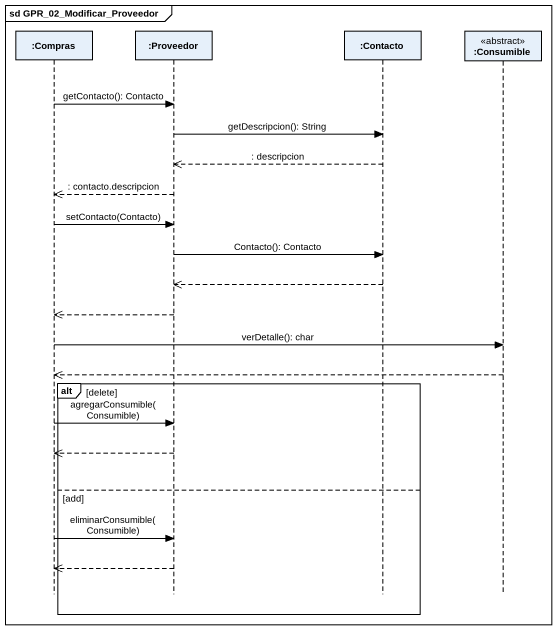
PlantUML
@startuml
mainframe sd GPR_02_Modificar_Proveedor
hide footbox
participant ":Compras" as Compras
participant ":Proveedor" as Proveedor
participant ":Contacto" as Contacto
participant ":Consumible" as Consumible <<abstract>>

Compras -> Proveedor : getContacto(): Contacto
Proveedor -> Contacto : getDescripcion(): String
Contacto -->> Proveedor : : descripcion
Proveedor -->> Compras : : contacto.descripcion
Compras -> Proveedor : setContacto(Contacto)
Proveedor -> Contacto : Contacto(): Contacto
Contacto -->> Proveedor
Proveedor -->> Compras
Compras -> Consumible : verDetalle(): char
Consumible -->> Compras
alt delete
  Compras -> Proveedor : agregarConsumible(Consumible)
  Proveedor -->> Compras
else add
  Compras -> Proveedor : eliminarConsumible(Consumible)
  Proveedor -->> Compras
end
@enduml
